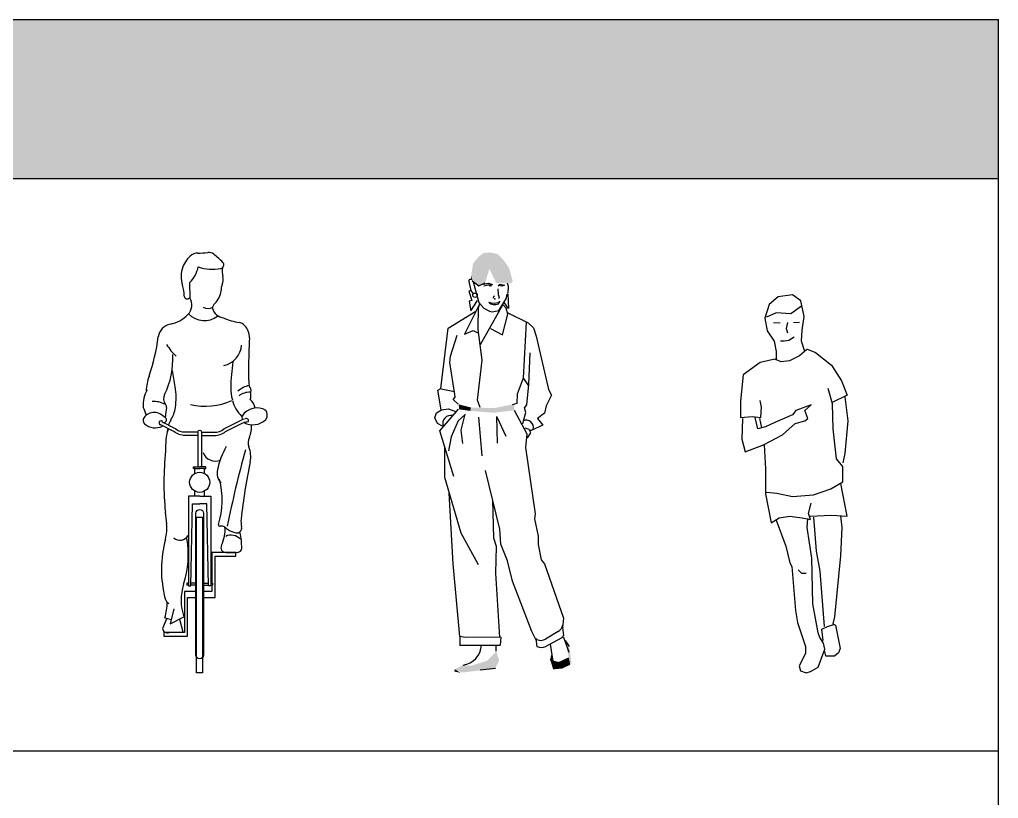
# Model space of a CAD drawing. Header units: millimetres. Extents: x 80073 to 99926, y 37306 to 52946.
# Drawn here: x 95718 to 99926, y 49599 to 52946 of the extents above; entities that cross this region are included whole.
import ezdxf

# ---------------------------------------------------------------- set-up
doc = ezdxf.new("R2010")
doc.units = ezdxf.units.MM
doc.layers.add('www.cad-blocks.net', color=7, linetype='Continuous')

# ---------------------------------------------------------------- blocks, each defined once
blk = doc.blocks.new('A$C318F0B71')
for p, q in [((0.1999, 1.6759), (0.2003, 1.6116)), ((0.2167, 0.8853), (0.2434, 0.8853)), ((0.2167, 0.8782), (0.2167, 0.8853)), ((0.2702, 0.8853), (0.2434, 0.8853)), ((0.2702, 0.8782), (0.2702, 0.8853)), ((0.2232, 0.8782), (0.2167, 0.8782)), ((0.2232, 0.8571), (0.2232, 0.8782)), ((0.2232, 0.8782), (0.2434, 0.8782)), ((0.2637, 0.8782), (0.2434, 0.8782)), ((0.2637, 0.8782), (0.2702, 0.8782)), ((0.2637, 0.8571), (0.2637, 0.8782)), ((0.2232, 0.7596), (0.2232, 0.7805)), ((0.2637, 0.7596), (0.2637, 0.7805)), ((0.2291, 0.2825), (0.2291, 0.669)), ((0.2291, 0.669), (0.2551, 0.669)), ((0.2551, 0.669), (0.2551, 0)), ((0.1954, 0.385), (0.1888, 0.385)), ((0.1888, 0.385), (0.1888, 0.3773)), ((0.2274, 0.385), (0.2057, 0.385)), ((0.2595, 0.385), (0.2812, 0.385)), ((0.2915, 0.385), (0.2981, 0.385)), ((0.2981, 0.385), (0.2981, 0.3773)), ((0.1954, 0.3773), (0.1888, 0.3773)), ((0.2274, 0.3773), (0.2055, 0.3773)), ((0.2595, 0.3773), (0.2814, 0.3773)), ((0.2915, 0.3773), (0.2981, 0.3773)), ((0.1319, 0.2757), (0.1169, 0.2112)), ((0.2291, 0), (0.2291, 0.2825)), ((0.1027, 0.2343), (0.0834, 0.1906)), ((0.0934, 0.2367), (0.1219, 0.2295)), ((0.1169, 0.2112), (0.1752, 0.2401)), ((0.1571, 0.2311), (0.1705, 0.1758)), ((0.2551, 0), (0.2291, 0))]:
    blk.add_line(p, q)
for points in [[(0.2362, 1.0201), (0.1806, 1.0201, -0.168918), (0.1321, 1.037), (0.074, 1.0667)], [(0.2362, 1.0336), (0.1806, 1.0336, -0.17399), (0.1395, 1.0484), (0.0801, 1.0787)], [(0.2507, 1.0336), (0.3063, 1.0336, 0.17399), (0.3474, 1.0484), (0.4306, 1.0908)], [(0.2507, 1.0201), (0.3063, 1.0201, 0.168918), (0.3548, 1.037), (0.4318, 1.0763)], [(0.2362, 0.8853), (0.2362, 1.0358, -1), (0.2507, 1.0358), (0.2507, 0.8853)]]:
    blk.add_lwpolyline(points, format="xyb")
for points in [[(0.2434, 0.7596), (0.1954, 0.7596), (0.1954, 0.3738), (0.2054, 0.3738), (0.2131, 0.7264), (0.2434, 0.7264)], [(0.2434, 0.7596), (0.2915, 0.7596), (0.2915, 0.3738), (0.2815, 0.3738), (0.2738, 0.7264), (0.2434, 0.7264)], [(0.2595, 0.3244), (0.3095, 0.3244), (0.3095, 0.501), (0.3982, 0.501), (0.3982, 0.5167), (0.2959, 0.5167), (0.2959, 0.385)], [(0.2274, 0.3501), (0.1774, 0.3501), (0.1774, 0.1735), (0.0887, 0.1735), (0.0887, 0.1577), (0.191, 0.1577), (0.191, 0.3244), (0.2274, 0.3244)], [(0.2959, 0.3773), (0.2959, 0.3501), (0.2595, 0.3501)]]:
    blk.add_lwpolyline(points)
blk.add_lwpolyline([(0.2274, 0.0767), (0.2274, 0.6856, -1), (0.2595, 0.6856), (0.2595, 0.0769, -0.995055)], format="xyb", close=True)
blk.add_circle((0.2434, 0.8188), 0.0433)
for centre, radius, start, end in [((0.2766, 1.7056), 0.1125, 126.6528, 159.7977), ((0.2342, 1.7626), 0.0415, 88.9539, 126.6528), ((0.2402, 2.0911), 0.2871, 268.9539, 277.5801), ((0.2825, 1.773), 0.0338, 51.2415, 97.5801), ((0.0435, 1.4753), 0.4156, 43.9624, 51.2415), ((0.285, 1.7025), 0.1215, 159.7977, 197.7323), ((0.097, 1.7767), 0.1441, 315.5938, 347.2165), ((0.298, 1.9134), 0.179, 250.257, 281.8556), ((0.3316, 1.7531), 0.0153, 281.8556, 43.9624), ((0.431, 1.726), 0.091, 170.3634, 195.0061), ((0.2945, 1.6894), 0.0503, 335.7668, 15.0061), ((0.0165, 1.6166), 0.1604, 1.0186, 17.7323), ((0.2491, 1.6502), 0.0866, 312.8373, 355.3417), ((0.3921, 1.6454), 0.0568, 155.7668, 182.3257), ((0.19, 1.6197), 0.0131, 181.0186, 321.7529), ((0.1514, 1.5805), 0.058, 315.506, 32.3976), ((0.2793, 1.607), 0.0413, 240.6113, 300.101), ((0.3297, 1.5632), 0.032, 132.8373, 174.7449), ((0.3519, 1.5815), 0.0562, 195.8127, 264.2714), ((0.0871, 1.6437), 0.1481, 281.3513, 315.506), ((0.2634, 1.6082), 0.0942, 223.8434, 307.423), ((0.4558, 1.7685), 0.2665, 245.7507, 260.7562), ((0.1288, 1.4358), 0.064, 101.3513, 172.5433), ((0.4062, 1.464), 0.042, 43.9972, 80.7562), ((0.383, 1.4416), 0.0743, 358.1662, 43.9972), ((-0.7849, 1.5554), 0.8576, 340.915, 352.5433), ((5.3761, 1.214), 4.924, 177.379, 178.9282), ((0.2751, 1.51), 0.1997, 209.5731, 228.4588), ((0.3254, 1.4171), 0.0988, 282.9664, 354.8986), ((-0.2096, 1.3469), 0.3375, 333.5256, 3.5328), ((1.3006, 1.2018), 0.9242, 171.6209, 178.4973), ((1.0985, 1.2941), 0.6457, 178.9282, 185.291), ((0.253, 1.1963), 0.2407, 160.915, 176.4186), ((-1.4931, 0.9631), 1.6531, 9.2791, 11.7243), ((-0.1453, 1.1833), 0.2875, 351.4332, 9.2791), ((0.5283, 1.2205), 0.1517, 177.9342, 198.3785), ((0.4773, 1.1297), 0.107, 101.72, 130.725), ((0.44, 1.2125), 0.0247, 344.8981, 50.7086), ((0.1234, 1.153), 0.1232, 149.0044, 185.2269), ((0.1311, 1.1772), 0.0431, 153.5256, 214.8149), ((0.4592, 1.1292), 0.0769, 88.7756, 127.237), ((0.3349, 1.2001), 0.129, 347.9242, 2.6289), ((-0.2172, 1.0391), 0.2409, 16.8667, 25.2365), ((0.0489, 1.0775), 0.0886, 58.0687, 96.6544), ((0.0896, 1.1427), 0.0116, 347.4039, 58.0687), ((0.3025, 1.0952), 0.2065, 167.4039, 178.2608), ((-0.0009, 1.1615), 0.1414, 327.828, 351.4332), ((0.2679, 1.4308), 0.285, 256.8732, 293.6374), ((0.5237, 1.2074), 0.1443, 195.1084, 226.0384), ((0.489, 1.0635), 0.0749, 58.7319, 147.7305), ((0.4219, 1.1257), 0.0616, 11.5824, 50.4104), ((0.0195, 1.0847), 0.0196, 145.8605, 227.8915), ((0.0479, 1.0654), 0.054, 88.7072, 145.8605), ((0.048, 1.0702), 0.0493, 57.1107, 88.7072), ((-0.0781, 0.8751), 0.2815, 51.7822, 57.1107), ((0.0888, 1.0871), 0.0118, 252.573, 51.7822), ((0.4329, 1.099), 0.00846, 147.7305, 291.9268), ((0.5012, 1.1077), 0.0329, 324.8541, 41.9912), ((0.0517, 1.1204), 0.0677, 227.8915, 297.6316), ((0.0774, 1.074), 0.00885, 50.922, 254.4984), ((0.1867, 1.0435), 0.0802, 147.828, 165.2966), ((0.4711, 1.1481), 0.0823, 241.9871, 313.8611), ((0.4641, 0.9154), 0.1632, 94.456, 101.1762), ((0.4441, 1.0836), 0.00917, 323.1819, 124.2573), ((0.357, 1.0548), 0.109, 336.6065, 6.0893), ((0.4737, 0.9649), 0.377, 166.897, 181.7973), ((0.1867, 1.0435), 0.0802, 175.4167, 183.9963), ((0.5014, 0.989), 0.0498, 153.0048, 201.5746), ((0.6618, 0.8001), 0.3497, 150.3762, 168.0371), ((0.3513, 0.9296), 0.1115, 348.338, 21.5746), ((1.3734, 0.8152), 1.2838, 173.8369, 185.6022), ((0.3118, 0.9677), 0.0579, 201.1644, 290.999), ((4.8352, -0.2556), 4.5599, 164.5637, 168.7995), ((3.1947, 0.3427), 2.7918, 168.338, 173.4497), ((0.3813, 0.8595), 0.063, 168.0371, 223.1855), ((-0.0044, 0.7411), 0.3445, 342.45, 15.2475), ((2.0499, 0.8816), 1.9636, 185.6022, 187.0391), ((-0.0711, 0.6197), 0.1735, 344.8759, 7.0391), ((0.3296, 0.6355), 0.00581, 162.45, 288.2624), ((0.54, 0.6528), 0.1191, 175.9575, 192.2177), ((0.1585, 0.6101), 0.0402, 229.0925, 330.5445), ((0.3378, 0.6106), 0.0204, 54.2694, 108.2624), ((0.2071, 0.6135), 0.1455, 333.3036, 5.4016), ((0.8135, 1.2718), 0.7942, 234.2694, 235.8205), ((0.3788, 0.5373), 0.0544, 42.7669, 115.8327), ((0.4151, 0.6851), 0.085, 235.8205, 258.4947), ((0.4024, 0.623), 0.0216, 258.4947, 12.2177), ((0.1742, 0.5402), 0.2499, 358.9341, 14.3203), ((0.579, 0.444), 0.5, 164.8759, 194.5269), ((-0.2242, 0.5082), 0.4185, 342.2286, 9.589), ((0.3559, 0.5386), 0.0211, 153.3036, 268.9341), ((0.3747, 1.5483), 1.0309, 268.9341, 271.7782), ((0.4061, 0.5358), 0.018, 271.7782, 358.9341), ((0.3891, 0.3116), 0.2255, 162.2286, 198.4838), ((-0.1153, 0.303), 0.2189, 342.3792, 0.1996), ((0.126, 0.3266), 0.032, 194.5269, 242.4999), ((0.1045, 0.193), 0.0212, 186.6984, 290.7989)]:
    blk.add_arc(centre, radius, start, end)
blk = doc.blocks.new('A$C56905D31')
for p, q in [((0.1609, 1.6849), (0.1885, 1.6631)), ((0.1462, 1.6816), (0.1554, 1.6429)), ((0.1548, 1.6427), (0.1462, 1.6396)), ((0.1554, 1.6429), (0.1646, 1.629)), ((0.1644, 1.6805), (0.1891, 1.592)), ((0.1885, 1.6631), (0.2161, 1.6765)), ((0.208, 1.6703), (0.2307, 1.6746)), ((0.2113, 1.663), (0.2285, 1.6674)), ((0.2285, 1.6674), (0.241, 1.6668)), ((0.2307, 1.6746), (0.2481, 1.6687)), ((0.241, 1.6668), (0.2417, 1.6616)), ((0.2708, 1.6496), (0.2726, 1.6255)), ((0.2721, 1.6626), (0.2812, 1.6699)), ((0.2878, 1.6612), (0.2721, 1.6644)), ((0.2812, 1.6699), (0.2994, 1.6663)), ((0.2994, 1.6663), (0.2878, 1.6612)), ((0.3166, 1.6604), (0.3129, 1.6733)), ((0.3157, 1.6331), (0.3169, 1.6606)), ((0.1462, 1.6396), (0.1591, 1.6001)), ((0.1591, 1.6001), (0.1471, 1.5972)), ((0.1543, 1.5562), (0.1836, 1.6007)), ((0.2726, 1.6255), (0.2768, 1.6137)), ((0.2768, 1.6137), (0.2736, 1.6068)), ((0.2786, 1.5616), (0.3083, 1.6104)), ((0.3083, 1.6104), (0.3097, 1.6224)), ((0.3097, 1.6224), (0.315, 1.6305)), ((0.3131, 1.6283), (0.3161, 1.5658)), ((0.1874, 1.5757), (0.1268, 1.4555)), ((0.1471, 1.5972), (0.1543, 1.5562)), ((0.1865, 1.4755), (0.1874, 1.5757)), ((0.1922, 1.5877), (0.1868, 1.5677)), ((0.1891, 1.592), (0.2104, 1.5677)), ((0.2924, 1.5833), (0.1947, 1.4092)), ((0.2104, 1.5677), (0.2354, 1.5541)), ((0.2316, 1.5931), (0.243, 1.59)), ((0.243, 1.59), (0.257, 1.5894)), ((0.257, 1.5894), (0.2742, 1.5913)), ((0.2742, 1.5913), (0.2797, 1.597)), ((0.3062, 1.5675), (0.2924, 1.5833)), ((0.3161, 1.5658), (0.2992, 1.5902)), ((0.3144, 1.5418), (0.3062, 1.5675)), ((0.0577, 1.4814), (0.1761, 1.5543)), ((0.2354, 1.5541), (0.2453, 1.5519)), ((0.2453, 1.5519), (0.2694, 1.5556)), ((0.2902, 1.4527), (0.3144, 1.5418)), ((0.3137, 1.5477), (0.4006, 1.5041)), ((0.0263, 1.2214), (0.0577, 1.4814)), ((0.2029, 1.3433), (0.1865, 1.4755)), ((0.2391, 1.4804), (0.2902, 1.4527)), ((0.3926, 1.5068), (0.3792, 1.2658)), ((0.4006, 1.5041), (0.4236, 1.4823)), ((0.4236, 1.4823), (0.4351, 1.4468)), ((0.0674, 1.3604), (0.0961, 1.4509)), ((0.1268, 1.4555), (0.1646, 1.4714)), ((0.1646, 1.4714), (0.1883, 1.4604)), ((0.4351, 1.4468), (0.488, 1.217)), ((0.0651, 1.3338), (0.0674, 1.3604)), ((0.4042, 1.2398), (0.4096, 1.3746)), ((0.0864, 1.1963), (0.0651, 1.3338)), ((0.1827, 1.1711), (0.2029, 1.3433)), ((0.3792, 1.2658), (0.3534, 1.1972)), ((0.3807, 1.2654), (0.4025, 1.2336)), ((0.0124, 1.2141), (0.0263, 1.2214)), ((0.0266, 1.2205), (0.084, 1.2085)), ((0.3953, 1.1524), (0.4042, 1.2398)), ((0.0272, 1.1297), (0.0124, 1.2141)), ((0.0792, 1.1748), (0.0875, 1.1842)), ((0.0875, 1.1842), (0.0864, 1.1963)), ((0.3534, 1.1972), (0.353, 1.1572)), ((0.5018, 1.1932), (0.4786, 1.1471)), ((0.488, 1.217), (0.5018, 1.1932)), ((0.0996, 1.1546), (0.0792, 1.1748)), ((0.1942, 1.1406), (0.1827, 1.1711)), ((0.353, 1.1572), (0.3326, 1.1522)), ((0.3853, 1.1383), (0.3953, 1.1524)), ((0.3911, 1.1181), (0.3853, 1.1383)), ((0.4786, 1.1471), (0.4711, 1.116)), ((0, 1.0955), (0.0073, 1.1167)), ((0.0111, 1.0712), (0, 1.0955)), ((0.0073, 1.1167), (0.0291, 1.1305)), ((0.0218, 1.0402), (0.1022, 1.1331)), ((0.0291, 1.1305), (0.0581, 1.1352)), ((0.0581, 1.1352), (0.0928, 1.1217)), ((0.1307, 1.1098), (0.1, 1.0829)), ((0.1296, 1.112), (0.1123, 1.0431)), ((0.1876, 1.099), (0.2026, 0.9321)), ((0.2648, 1.101), (0.2678, 0.9864)), ((0.2659, 1.1007), (0.3056, 1.0173)), ((0.3411, 1.1288), (0.3961, 1.0274)), ((0.3808, 1.0836), (0.3911, 1.1181)), ((0.4711, 1.116), (0.4417, 1.0927)), ((0.0328, 1.06), (0.0111, 1.0712)), ((0.1, 1.0829), (0.0698, 1.0137)), ((0.3778, 1.0704), (0.3808, 1.0836)), ((0.4638, 1.0647), (0.4137, 1.0416)), ((0.4417, 1.0927), (0.4638, 1.0647)), ((0.081, 0.8439), (0.0218, 1.0402)), ((0.0698, 1.0137), (0.0585, 0.9545)), ((0.1123, 1.0431), (0.1191, 0.9854)), ((0.4056, 1.0463), (0.3878, 1.0511)), ((0.3961, 1.0274), (0.3904, 0.9685)), ((0.3985, 1.0102), (0.4127, 1.0316)), ((0.4127, 1.0316), (0.4056, 1.0463)), ((0.4137, 1.0416), (0.4085, 1.0413)), ((0.0432, 0.8395), (0.0426, 0.9695)), ((0.3904, 0.9685), (0.4309, 0.684)), ((0.2789, 0.617), (0.2172, 0.87)), ((0.1135, 0.6004), (0.0432, 0.8395)), ((0.079, 0.4684), (0.0613, 0.7718)), ((0.2532, 0.5786), (0.25, 0.744)), ((0.4309, 0.684), (0.4282, 0.6616)), ((0.4282, 0.6616), (0.4446, 0.5877)), ((0.1872, 0.4637), (0.1135, 0.6004)), ((0.2835, 0.5523), (0.2789, 0.617)), ((0.2647, 0.5433), (0.2532, 0.5786)), ((0.3129, 0.4814), (0.2835, 0.5523)), ((0.4446, 0.5877), (0.4437, 0.552)), ((0.4437, 0.552), (0.4567, 0.4855)), ((0.2621, 0.428), (0.2647, 0.5433)), ((0.1074, 0.1563), (0.079, 0.4684)), ((0.334, 0.3939), (0.3129, 0.4814)), ((0.4567, 0.4855), (0.4717, 0.468)), ((0.4717, 0.468), (0.5529, 0.2355)), ((0.2801, 0.1536), (0.2621, 0.428)), ((0.4169, 0.1769), (0.334, 0.3939)), ((0.5529, 0.2355), (0.5497, 0.2066)), ((0.4367, 0.138), (0.4169, 0.1769)), ((0.5306, 0.1772), (0.4752, 0.1448)), ((0.5552, 0.1609), (0.5498, 0.1951)), ((0.1081, 0.1551), (0.107, 0.1179)), ((0.1301, 0.1518), (0.1074, 0.1563)), ((0.2831, 0.1536), (0.1301, 0.1518)), ((0.2831, 0.1536), (0.2804, 0.1193)), ((0.4342, 0.1454), (0.4389, 0.1137)), ((0.4391, 0.1431), (0.4342, 0.1454)), ((0.4764, 0.1134), (0.548, 0.1518)), ((0.548, 0.1518), (0.5552, 0.1609)), ((0.5533, 0.1535), (0.5766, 0.0885)), ((0.5786, 0.1131), (0.562, 0.1382)), ((0.106, 0.1193), (0.2804, 0.1193)), ((0.2629, 0.1188), (0.2629, 0.0935)), ((0.4389, 0.1137), (0.4402, 0.113)), ((0.4951, 0.1234), (0.5077, 0.0502)), ((0.5023, 0.0806), (0.497, 0.0541)), ((0.529, 0.0447), (0.507, 0.0502)), ((0.2603, 0.0185), (0.1943, 0.0111))]:
    blk.add_line(p, q)
blk.add_circle((0.1725, 1.6227), 0.00964)
for centre, radius, start, end in [((0.1536, 1.6832), 0.00759, 83.2852, 192.7404), ((0.257, 1.6125), 0.00646, 92.7263, 205.3462), ((0.2574, 1.6193), 0.0368, 225.4901, 295.4686), ((0.2675, 1.5684), 0.013, 278.6743, 328.627), ((0.2652, 1.5983), 0.0145, 303.3035, 355.0891), ((0.0685, 1.0725), 0.0341, 74.7073, 202.4453), ((0.3931, 1.0547), 0.031, 345.5024, 114.1856), ((0.511, 0.2109), 0.039, 300.3094, 353.749), ((0.5884, 0.2012), 0.039, 173.7489, 188.9671), ((0.4555, 0.1785), 0.039, 245.0787, 300.3094), ((0.1105, 0.1224), 0.0897, 276.9418, 357.7138), ((0.458, 0.1477), 0.039, 242.9656, 298.2739)]:
    blk.add_arc(centre, radius, start, end)
blk.add_point((0.2573, 1.6073))
for points in [[(0.2162, 1.6759), (0.1868, 1.7867), (0.1881, 1.6638), (0.1641, 1.7587)], [(0.2336, 1.7333), (0.2082, 1.8041), (0.2162, 1.6759), (0.1868, 1.7867)], [(0.2349, 1.7346), (0.2362, 1.8067), (0.2336, 1.7333), (0.2082, 1.8041)], [(0.2349, 1.7346), (0.2696, 1.8), (0.2349, 1.7346), (0.2362, 1.8067)], [(0.2362, 1.7346), (0.2936, 1.776), (0.2349, 1.7346), (0.2696, 1.8)], [(0.2362, 1.7319), (0.319, 1.74), (0.2362, 1.7346), (0.2936, 1.776)], [(0.1881, 1.6638), (0.1641, 1.7587), (0.1628, 1.6825), (0.1561, 1.7052)], [(0.2643, 1.6745), (0.335, 1.6839), (0.2362, 1.7319), (0.319, 1.74)], [(0.1628, 1.6825), (0.1561, 1.7052), (0.1548, 1.6905)], [(0.2752, 1.6751), (0.3286, 1.6733), (0.335, 1.6834)], [(0.2337, 1.6668), (0.2401, 1.6668), (0.2337, 1.6585), (0.242, 1.6613)], [(0.289, 1.6677), (0.2982, 1.6668), (0.2899, 1.6613), (0.2982, 1.6631)], [(0.1521, 1.1257), (0.1548, 1.1404), (0.104, 1.1324), (0.1027, 1.1537)], [(0.2563, 1.1177), (0.2536, 1.1377), (0.1521, 1.1257), (0.1548, 1.1404)], [(0.3404, 1.1284), (0.343, 1.1551), (0.2563, 1.1177), (0.2536, 1.1377)], [(0.5594, 0.1375), (0.5781, 0.1135), (0.5821, 0.0374), (0.5874, 0.0401)], [(0.2643, 0.0921), (0.2763, 0.0534), (0.2255, 0.0521), (0.2589, 0.0174)], [(0.2255, 0.0521), (0.2589, 0.0174), (0.1561, 0.0307), (0.1174, 0.0013)], [(0.5086, 0.0494), (0.4966, 0.0534), (0.502, 0.0761)], [(0.5273, 0.0454), (0.5086, 0.0147), (0.5086, 0.0494), (0.4966, 0.0534)], [(0.5393, 0.0494), (0.5474, 0.0187), (0.5273, 0.0454), (0.5086, 0.0147)], [(0.5754, 0.0668), (0.5821, 0.0347), (0.5393, 0.0494), (0.5474, 0.0187)], [(0.0853, 0.016), (0.084, 0.0053), (0.1107, 0)], [(0.1561, 0.0307), (0.1174, 0.0013), (0.1187, 0.032), (0.0853, 0.0147)]]:
    blk.add_solid(points)
blk = doc.blocks.new('A$C722E4C5A')
at = {"linetype": 'ByBlock'}
for p, q in [((0.1629, 1.6166), (0.1237, 1.5834)), ((0.2234, 1.6241), (0.1629, 1.6166)), ((0.2594, 1.5984), (0.2234, 1.6241)), ((0.1237, 1.5834), (0.1056, 1.5245)), ((0.2626, 1.5762), (0.2173, 1.543)), ((0.2746, 1.532), (0.2594, 1.5984)), ((0.1056, 1.5245), (0.1146, 1.4695)), ((0.1538, 1.5466), (0.1117, 1.5284)), ((0.2173, 1.543), (0.1538, 1.5466)), ((0.2655, 1.473), (0.2746, 1.532)), ((0.1711, 1.503), (0.1427, 1.5041)), ((0.2021, 1.5052), (0.1968, 1.4791)), ((0.1968, 1.4791), (0.2021, 1.4616)), ((0.229, 1.5052), (0.2538, 1.5073)), ((0.2626, 1.4252), (0.2655, 1.473)), ((0.1146, 1.4695), (0.1448, 1.4252)), ((0.2085, 1.4302), (0.2307, 1.4445)), ((0.1448, 1.4252), (0.1538, 1.3809)), ((0.172, 1.427), (0.1889, 1.427)), ((0.1889, 1.427), (0.2085, 1.4302)), ((0.2775, 1.3809), (0.2626, 1.4252)), ((0.2837, 1.392), (0.3228, 1.3773)), ((0.148, 1.3477), (0.0845, 1.3331)), ((0.1749, 1.3366), (0.148, 1.3477)), ((0.1538, 1.3809), (0.1538, 1.3441)), ((0.2535, 1.3623), (0.2111, 1.3402)), ((0.2837, 1.3884), (0.2535, 1.3623)), ((0.3228, 1.3773), (0.3922, 1.322)), ((0.0845, 1.3331), (0.012, 1.2813)), ((0.2111, 1.3402), (0.1749, 1.3366)), ((0.3922, 1.322), (0.4346, 1.2556)), ((0.012, 1.2813), (0, 1.1674)), ((0.3954, 1.1563), (0.3772, 1.2224)), ((0.4346, 1.2556), (0.4585, 1.1931)), ((0.4585, 1.1931), (0.3922, 1.1599)), ((0.4495, 1.1856), (0.4618, 1.0824)), ((0, 1.1674), (0, 1.097)), ((0.0907, 1.1413), (0.0845, 1.1709)), ((0.0874, 1.097), (0.0907, 1.1413)), ((0.3047, 1.1524), (0.2383, 1.1267)), ((0.2775, 1.1267), (0.3047, 1.1524)), ((0.3983, 1.0492), (0.3954, 1.1563)), ((0, 1.097), (0.0512, 1.1009)), ((0.0512, 1.1009), (0.0874, 1.097)), ((0.0754, 1.0492), (0.0635, 1.097)), ((0.2234, 1.1081), (0.148, 1.0752)), ((0.2383, 1.1267), (0.2234, 1.1081)), ((0.2898, 1.0934), (0.2775, 1.1267)), ((0.0091, 1.0934), (0.0061, 1.0049)), ((0.1085, 1.0567), (0.0754, 1.0492)), ((0.0816, 1.0934), (0.0907, 1.0531)), ((0.148, 1.0752), (0.1085, 1.0567)), ((0.181, 1.0235), (0.2354, 1.0713)), ((0.2354, 1.0713), (0.2775, 1.0824)), ((0.2775, 1.0824), (0.2898, 1.0934)), ((0.4618, 1.0824), (0.4495, 0.9424)), ((0.0997, 0.9792), (0.181, 1.0235)), ((0.4135, 0.9202), (0.3983, 1.0492)), ((0.0061, 1.0049), (0.0211, 0.9499)), ((0.0211, 0.9499), (0.0997, 0.9792)), ((0.1026, 0.9792), (0.1085, 0.876)), ((0.4495, 0.9424), (0.4404, 0.902)), ((0.4404, 0.887), (0.4135, 0.9202)), ((0.4404, 0.821), (0.4404, 0.887)), ((0.1085, 0.876), (0.1085, 0.8135)), ((0.1085, 0.8135), (0.1085, 0.7692)), ((0.3892, 0.7913), (0.4404, 0.821)), ((0.4585, 0.6735), (0.4316, 0.8135)), ((0.1085, 0.7692), (0.1328, 0.6439)), ((0.1117, 0.7767), (0.157, 0.7728)), ((0.157, 0.7728), (0.2234, 0.7581)), ((0.2234, 0.7581), (0.3138, 0.7656)), ((0.3138, 0.7656), (0.3892, 0.7913)), ((0.2927, 0.6846), (0.3047, 0.7288)), ((0.1661, 0.666), (0.2111, 0.6735)), ((0.2111, 0.6735), (0.2655, 0.666)), ((0.3018, 0.6589), (0.2927, 0.6846)), ((0.2989, 0.6735), (0.3922, 0.6771)), ((0.3922, 0.6771), (0.4585, 0.6735)), ((0.431, 0.6746), (0.436, 0.6239)), ((0.1328, 0.6439), (0.1661, 0.666)), ((0.1535, 0.6567), (0.1951, 0.5439)), ((0.2655, 0.666), (0.3018, 0.6589)), ((0.2875, 0.6239), (0.2898, 0.6628)), ((0.3144, 0.6685), (0.3264, 0.5228)), ((0.3071, 0.4932), (0.2875, 0.6239)), ((0.436, 0.6239), (0.431, 0.5021)), ((0.1951, 0.5439), (0.212, 0.4724)), ((0.3264, 0.5228), (0.341, 0.4367)), ((0.212, 0.4724), (0.2217, 0.4574)), ((0.3117, 0.2971), (0.3071, 0.4932)), ((0.431, 0.5021), (0.4041, 0.2407)), ((0.2217, 0.4574), (0.2363, 0.2675)), ((0.2486, 0.4428), (0.2632, 0.4278)), ((0.2632, 0.4278), (0.2825, 0.4278)), ((0.341, 0.4367), (0.3606, 0.1989)), ((0.3337, 0.1721), (0.3117, 0.2971)), ((0.2363, 0.2675), (0.2459, 0.2168)), ((0.2459, 0.2168), (0.2802, 0.1128)), ((0.4041, 0.2407), (0.3968, 0.211)), ((0.3968, 0.211), (0.4091, 0.205)), ((0.341, 0.1514), (0.3337, 0.1721)), ((0.3506, 0.1871), (0.3752, 0.1989)), ((0.3556, 0.1396), (0.3506, 0.1871)), ((0.3752, 0.1989), (0.4018, 0.2078)), ((0.4091, 0.205), (0.4287, 0.1039)), ((0.3579, 0.1278), (0.341, 0.1514)), ((0.3629, 0.1011), (0.3579, 0.1278)), ((0.2802, 0.1128), (0.2802, 0.0832)), ((0.3337, 0.0236), (0.3629, 0.1011)), ((0.3679, 0.0711), (0.3629, 0.0921)), ((0.4214, 0.0861), (0.4041, 0.0711)), ((0.4287, 0.1039), (0.4214, 0.0861)), ((0.2802, 0.0832), (0.2532, 0.0296)), ((0.4041, 0.0711), (0.3679, 0.0711)), ((0.2532, 0.0296), (0.2582, 0.0089)), ((0.2582, 0.0089), (0.2825, 0)), ((0.2825, 0), (0.3021, 0.0057)), ((0.3021, 0.0057), (0.3337, 0.0236))]:
    blk.add_line(p, q, dxfattribs=at)
blk = doc.blocks.new('format')
at = {"layer": 'www.cad-blocks.net', "true_color": 0x546d8e}
h = blk.add_hatch(color=155, dxfattribs=at)
h.set_gradient(color1=(68, 68, 68), color2=(84, 109, 142), tint=1)
h.paths.add_polyline_path([(82028.4, 52946.5), (82028.4, 52262.9), (99925.9, 52262.9), (99925.9, 52946.5)])
at = {"layer": 'www.cad-blocks.net', "color": 155, "true_color": 0x546d8e}
for p, q in [((82028.4, 52946.5), (99925.9, 52946.5)), ((99925.9, 37305.6), (99925.9, 52946.5)), ((99925.9, 37806.9), (99925.9, 52720)), ((82028.4, 52262.9), (99925.9, 52262.9)), ((82028.4, 52262.9), (99925.9, 52262.9)), ((82028.4, 49803.2), (99925.9, 49803.2))]:
    blk.add_line(p, q, dxfattribs=at)

msp = doc.modelspace()

# ---------------------------------------------------------------- block references
at = {"xscale": 1000, "yscale": 1000, "zscale": 1000}
for name, p in [('A$C318F0B71', (96249.1, 50139)), ('A$C56905D31', (97503.3, 50139)), ('A$C722E4C5A', (98816.7, 50139))]:
    msp.add_blockref(name, p, dxfattribs=at)
at = {"layer": 'www.cad-blocks.net'}
msp.add_blockref('format', (0, 0), dxfattribs=at)

doc.saveas('drawing.dxf')
